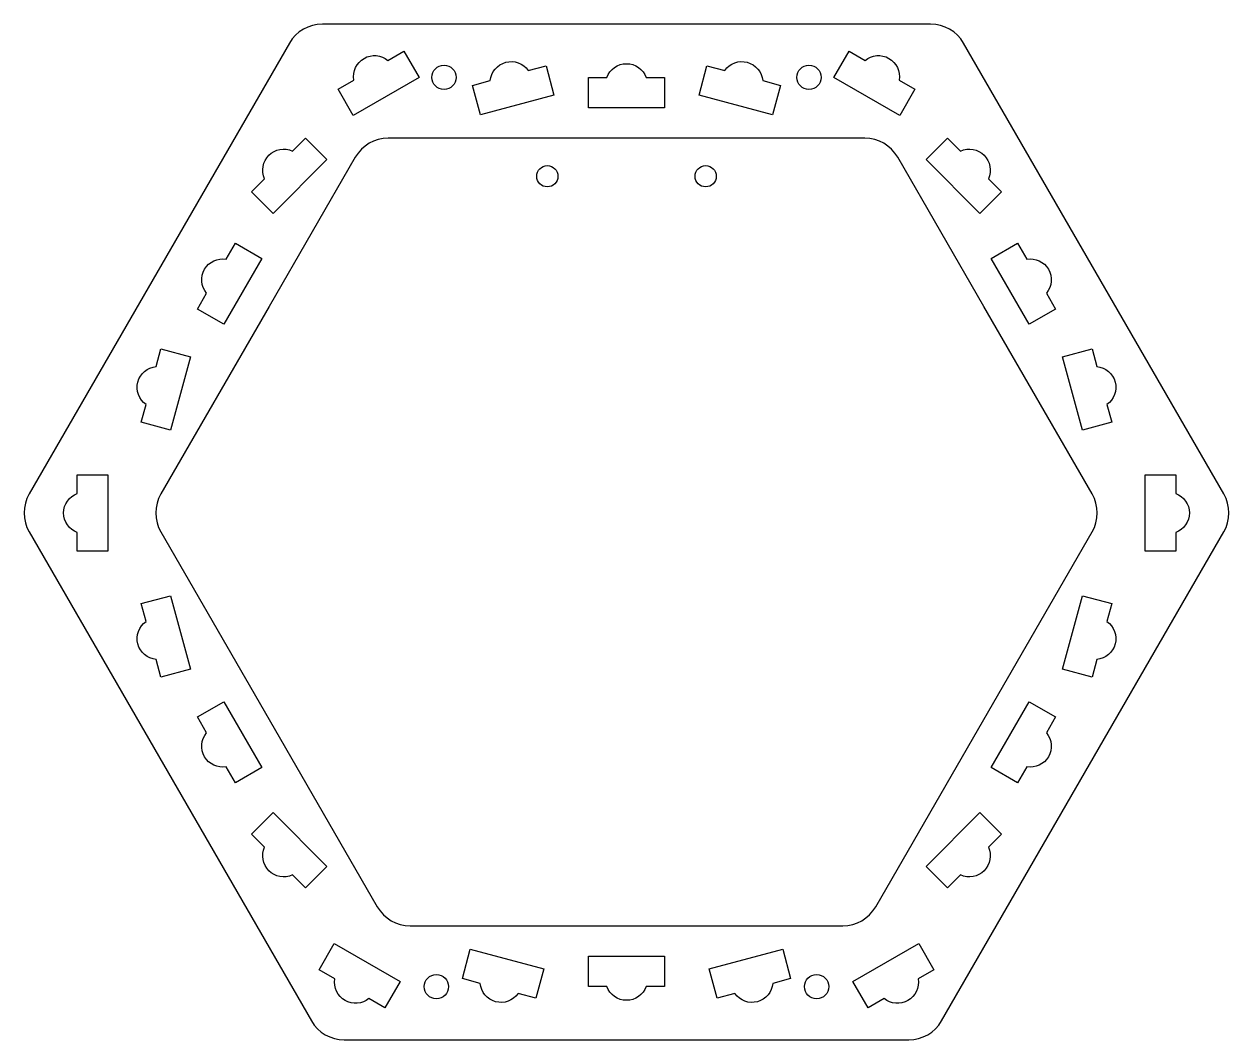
# Model space of a CAD drawing. Header units: millimetres. Extents: x -79 to 79, y -69 to 64.
import ezdxf

# ---------------------------------------------------------------- set-up
doc = ezdxf.new("R2010")
doc.units = ezdxf.units.MM

msp = doc.modelspace()

# ---------------------------------------------------------------- linework, layer by layer
for points in [[(40, 64.28), (-40, 64.28, 0.267949), (-44.33, 61.78), (-78.56, 2.5, 0.267949), (-78.56, -2.5), (-41.44, -66.78, 0.267949), (-37.11, -69.28), (37.11, -69.28, 0.267949), (41.44, -66.78), (78.56, -2.5, 0.267949), (78.56, 2.5), (44.33, 61.78, 0.267949)], [(-37.94, 55.72), (-35.85, 56.93, -0.697486), (-31.38, 59.51), (-29.28, 60.72), (-27.28, 57.26), (-35.94, 52.26)], [(29.28, 60.72), (31.38, 59.51, -0.697486), (35.85, 56.93), (37.94, 55.72), (35.94, 52.26), (27.28, 57.26)], [(-20.24, 56.23), (-17.91, 56.85, -0.697486), (-12.92, 58.19), (-10.58, 58.81), (-9.55, 54.95), (-19.21, 52.36)], [(-5, 57.28), (-2.58, 57.28, -0.697486), (2.58, 57.28), (5, 57.28), (5, 53.28), (-5, 53.28)], [(10.58, 58.81), (12.92, 58.19, -0.697486), (17.91, 56.85), (20.24, 56.23), (19.21, 52.36), (9.55, 54.95)], [(-47.01, -27.14), (-32.78, -51.78, 0.267949), (-28.45, -54.28), (0, -54.28), (28.45, -54.28, 0.267949), (32.78, -51.78), (47.01, -27.14), (61.24, -2.5, 0.267949), (61.24, 2.5), (47.01, 27.14), (35.67, 46.78, 0.267949), (31.34, 49.28), (0, 49.28), (-31.34, 49.28, 0.267949), (-35.67, 46.78), (-47.01, 27.14), (-61.24, 2.5, 0.267949), (-61.24, -2.5)], [(-49.3, 42.23), (-47.59, 43.94, -0.697486), (-43.94, 47.59), (-42.23, 49.3), (-39.4, 46.48), (-46.48, 39.4)], [(42.23, 49.3), (43.94, 47.59, -0.697486), (47.59, 43.94), (49.3, 42.23), (46.48, 39.4), (39.4, 46.48)], [(-56.44, 26.81), (-55.23, 28.91, -0.697486), (-52.65, 33.38), (-51.44, 35.47), (-47.97, 33.47), (-52.97, 24.81)], [(51.44, 35.47), (52.65, 33.38, -0.697486), (55.23, 28.91), (56.44, 26.81), (52.97, 24.81), (47.97, 33.47)], [(-63.81, 11.92), (-63.19, 14.26, -0.697486), (-61.85, 19.25), (-61.23, 21.58), (-57.36, 20.55), (-59.95, 10.89)], [(61.23, 21.58), (61.85, 19.25, -0.697486), (63.19, 14.26), (63.81, 11.92), (59.95, 10.89), (57.36, 20.55)], [(-72.23, -5), (-72.23, -2.58, -0.697486), (-72.23, 2.58), (-72.23, 5), (-68.23, 5), (-68.23, -5)], [(72.23, 5), (72.23, 2.58, -0.697486), (72.23, -2.58), (72.23, -5), (68.23, -5), (68.23, 5)], [(-61.23, -21.58), (-61.85, -19.25, -0.697486), (-63.19, -14.26), (-63.81, -11.92), (-59.95, -10.89), (-57.36, -20.55)], [(63.81, -11.92), (63.19, -14.26, -0.697486), (61.85, -19.25), (61.23, -21.58), (57.36, -20.55), (59.95, -10.89)], [(-51.44, -35.47), (-52.65, -33.38, -0.697486), (-55.23, -28.91), (-56.44, -26.81), (-52.97, -24.81), (-47.97, -33.47)], [(56.44, -26.81), (55.23, -28.91, -0.697486), (52.65, -33.38), (51.44, -35.47), (47.97, -33.47), (52.97, -24.81)], [(-42.23, -49.3), (-43.94, -47.59, -0.697486), (-47.59, -43.94), (-49.3, -42.23), (-46.48, -39.4), (-39.4, -46.48)], [(49.3, -42.23), (47.59, -43.94, -0.697486), (43.94, -47.59), (42.23, -49.3), (39.4, -46.48), (46.48, -39.4)], [(-31.78, -65.05), (-33.88, -63.84, -0.697486), (-38.35, -61.26), (-40.44, -60.05), (-38.44, -56.59), (-29.78, -61.59)], [(40.44, -60.05), (38.35, -61.26, -0.697486), (33.88, -63.84), (31.78, -65.05), (29.78, -61.59), (38.44, -56.59)], [(-11.92, -63.81), (-14.26, -63.19, -0.697486), (-19.25, -61.85), (-21.58, -61.23), (-20.55, -57.36), (-10.89, -59.95)], [(5, -62.28), (2.58, -62.28, -0.697486), (-2.58, -62.28), (-5, -62.28), (-5, -58.28), (5, -58.28)], [(21.58, -61.23), (19.25, -61.85, -0.697486), (14.26, -63.19), (11.92, -63.81), (10.89, -59.95), (20.55, -57.36)]]:
    msp.add_lwpolyline(points, format="xyb", close=True)
for centre, radius in [((-24, 57.28), 1.6), ((24, 57.28), 1.6), ((-10.41, 44.28), 1.4), ((10.41, 44.28), 1.4), ((-25, -62.28), 1.6), ((25, -62.28), 1.6)]:
    msp.add_circle(centre, radius)

doc.saveas('drawing.dxf')
